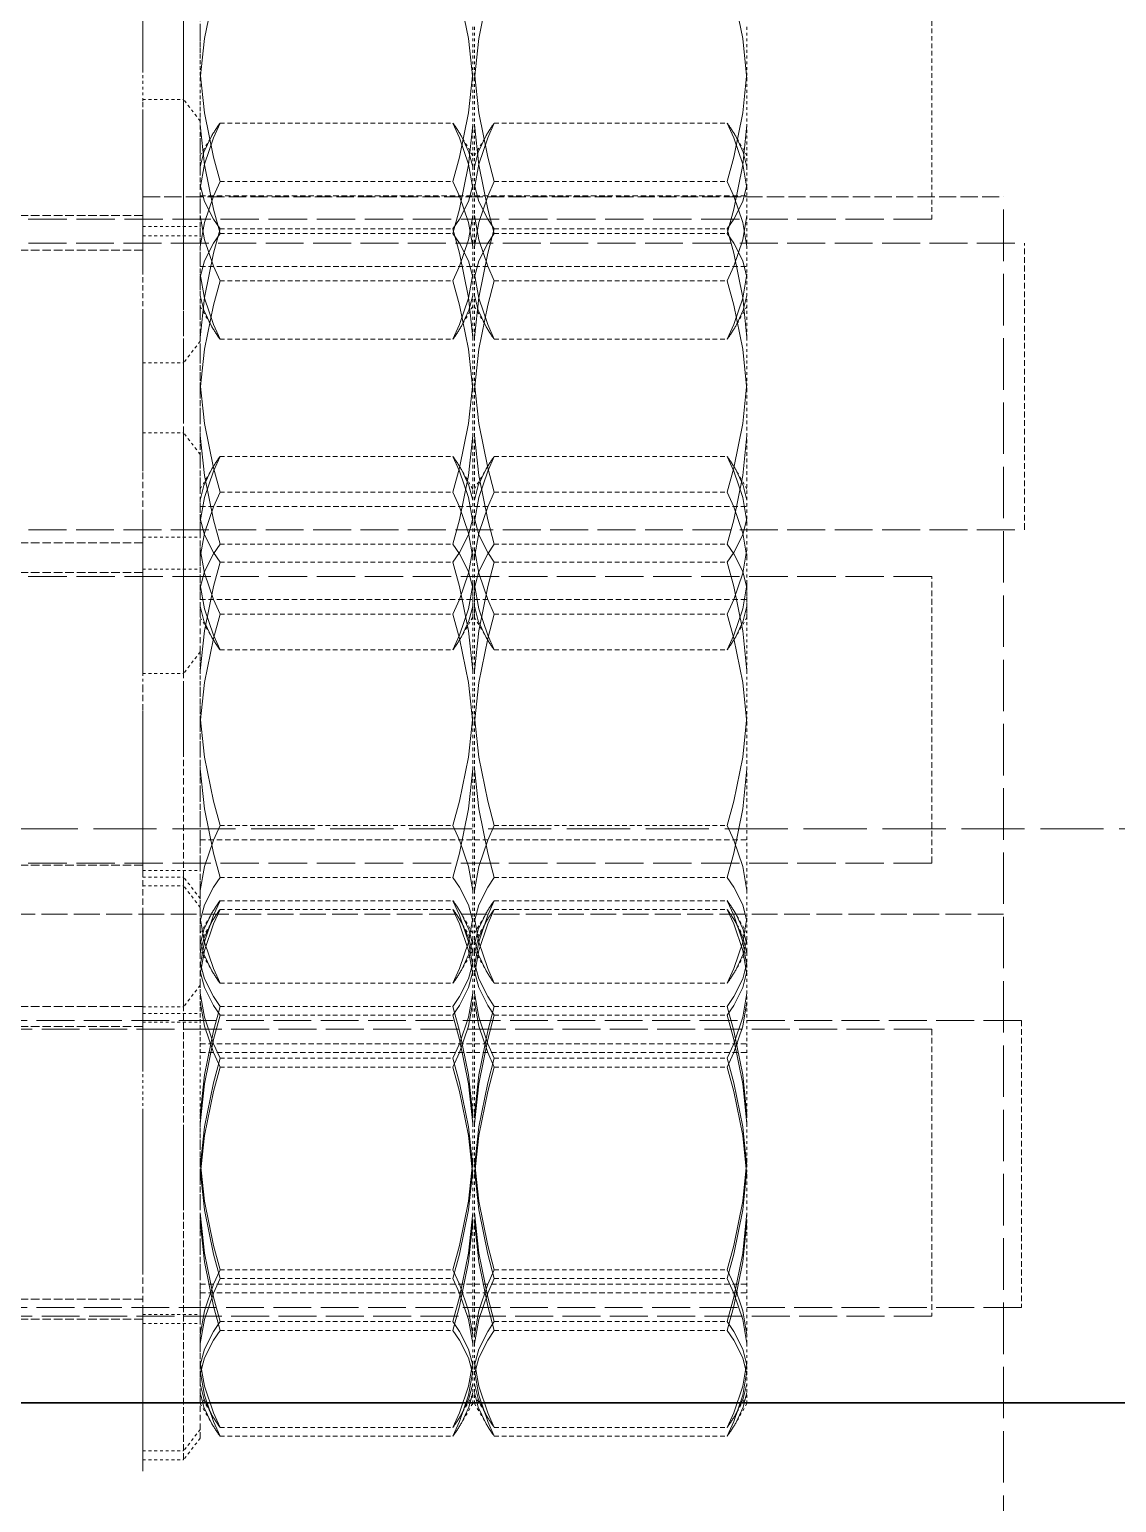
# Model space of a CAD drawing. Header units: millimetres. Extents: x 2408 to 34521, y 2746 to 25454.
# Drawn here: x 14104.4 to 14142.3, y 12332.4 to 12383.8 of the extents above; entities that cross this region are included whole.
import ezdxf

# ---------------------------------------------------------------- set-up
doc = ezdxf.new("R2010")
doc.units = ezdxf.units.MM
doc.linetypes.add('DASHED', pattern=[15, 12, -3])

# ---------------------------------------------------------------- blocks, each defined once
blk = doc.blocks.new('A$C637D7238')
at = {"color": 7, "linetype": 'DASHED', "lineweight": 13, "ltscale": 0.464721}
blk.add_line((213.301, 1132.197), (213.301, 1411.03), dxfattribs=at)
at = {"color": 7, "linetype": 'DASHED', "lineweight": 13, "ltscale": 0.030065}
for p, q in [((214.725, 1312.207), (214.725, 1330.246)), ((214.725, 1310.246), (214.725, 1328.285))]:
    blk.add_line(p, q, dxfattribs=at)
at = {"color": 7, "linetype": 'DASHED', "lineweight": 13, "ltscale": 0.01329}
blk.add_line((240.801, 1315.246), (240.801, 1323.22), dxfattribs=at)
at = {"color": 7, "linetype": 'DASHED', "lineweight": 13, "ltscale": 0.009153}
blk.add_line((215.301, 1317.12), (215.301, 1322.612), dxfattribs=at)
at = {"color": 7, "linetype": 'DASHED', "lineweight": 13, "ltscale": 0.005157}
blk.add_line((213.301, 1318.767), (213.301, 1321.862), dxfattribs=at)
at = {"color": 7, "linetype": 'DASHED', "lineweight": 13, "ltscale": 0.00266}
for p, q in [((215.301, 1321.949), (215.301, 1320.353)), ((224.801, 1321.949), (224.801, 1320.353)), ((224.858, 1321.949), (224.858, 1320.353)), ((234.358, 1321.949), (234.358, 1320.353)), ((215.301, 1311.121), (215.301, 1309.526)), ((224.801, 1311.121), (224.801, 1309.526)), ((224.858, 1311.121), (224.858, 1309.526)), ((234.358, 1311.121), (234.358, 1309.526)), ((215.301, 1283.718), (215.301, 1282.122)), ((224.801, 1283.718), (224.801, 1282.122)), ((224.858, 1283.718), (224.858, 1282.122)), ((234.358, 1283.718), (234.358, 1282.122))]:
    blk.add_line(p, q, dxfattribs=at)
at = {"color": 7, "linetype": 'DASHED', "lineweight": 13, "ltscale": 0.00282}
blk.add_line((215.301, 1318.661), (215.301, 1320.353), dxfattribs=at)
at = {"color": 7, "linetype": 'DASHED', "lineweight": 13, "ltscale": 0.004825}
for p, q in [((224.801, 1317.458), (224.801, 1320.353)), ((224.858, 1317.458), (224.858, 1320.353)), ((234.358, 1317.458), (234.358, 1320.353))]:
    blk.add_line(p, q, dxfattribs=at)
at = {"color": 7, "linetype": 'DASHED', "lineweight": 13, "ltscale": 0.014781}
blk.add_line((213.301, 1310.55), (213.301, 1319.418), dxfattribs=at)
at = {"color": 7, "linetype": 'DASHED', "lineweight": 13, "ltscale": 0.002374}
for p, q in [((213.301, 1319.418), (214.725, 1319.418)), ((213.301, 1310.246), (214.725, 1310.246)), ((213.301, 1307.801), (214.725, 1307.801)), ((213.301, 1299.418), (214.725, 1299.418)), ((213.301, 1292.32), (214.725, 1292.32)), ((213.301, 1292.015), (214.725, 1292.015)), ((213.301, 1287.801), (214.725, 1287.801)), ((213.301, 1272.32), (214.725, 1272.32)), ((213.301, 1272.015), (214.725, 1272.015))]:
    blk.add_line(p, q, dxfattribs=at)
at = {"color": 7, "linetype": 'DASHED', "lineweight": 13, "ltscale": 0.018552}
for p, q in [((214.725, 1308.287), (214.725, 1319.418)), ((213.301, 1299.418), (213.301, 1310.55)), ((214.725, 1299.418), (214.725, 1310.55)), ((214.725, 1296.669), (214.725, 1307.801)), ((213.301, 1287.801), (213.301, 1298.932)), ((214.725, 1287.801), (214.725, 1298.932)), ((214.725, 1281.189), (214.725, 1292.32)), ((214.725, 1280.884), (214.725, 1292.015)), ((213.301, 1272.015), (213.301, 1283.146)), ((214.725, 1272.32), (214.725, 1283.451)), ((214.725, 1272.015), (214.725, 1283.146))]:
    blk.add_line(p, q, dxfattribs=at)
at = {"color": 7, "linetype": 'DASHED', "lineweight": 13, "ltscale": 0.001575}
for p, q in [((215.301, 1318.669), (214.725, 1319.418)), ((215.301, 1291.265), (214.725, 1292.015))]:
    blk.add_line(p, q, dxfattribs=at)
at = {"color": 7, "linetype": 'DASHED', "lineweight": 13, "ltscale": 0.013673}
blk.add_line((215.301, 1310.465), (215.301, 1318.669), dxfattribs=at)
at = {"color": 7, "linetype": 'DASHED', "lineweight": 13, "ltscale": 0.013529}
for p, q in [((215.992, 1318.597), (224.109, 1318.597)), ((225.55, 1318.597), (233.667, 1318.597)), ((215.992, 1316.562), (224.109, 1316.562)), ((225.55, 1316.562), (233.667, 1316.562)), ((215.992, 1314.913), (224.109, 1314.913)), ((225.55, 1314.913), (233.667, 1314.913)), ((215.992, 1314.752), (224.109, 1314.752)), ((225.55, 1314.752), (233.667, 1314.752)), ((215.992, 1313.103), (224.109, 1313.103)), ((225.55, 1313.103), (233.667, 1313.103)), ((215.992, 1311.068), (224.109, 1311.068)), ((225.55, 1311.068), (233.667, 1311.068)), ((215.992, 1306.979), (224.109, 1306.979)), ((225.55, 1306.979), (233.667, 1306.979)), ((215.992, 1305.734), (224.109, 1305.734)), ((225.55, 1305.734), (233.667, 1305.734)), ((215.992, 1303.924), (224.109, 1303.924)), ((225.55, 1303.924), (233.667, 1303.924)), ((215.992, 1303.295), (224.109, 1303.295)), ((225.55, 1303.295), (233.667, 1303.295)), ((215.992, 1301.485), (224.109, 1301.485)), ((225.55, 1301.485), (233.667, 1301.485)), ((215.992, 1300.24), (224.109, 1300.24)), ((225.55, 1300.24), (233.667, 1300.24)), ((215.992, 1294.116), (224.109, 1294.116)), ((225.55, 1294.116), (233.667, 1294.116)), ((215.992, 1292.306), (224.109, 1292.306)), ((225.55, 1292.306), (233.667, 1292.306)), ((215.992, 1291.498), (224.109, 1291.498)), ((225.55, 1291.498), (233.667, 1291.498)), ((215.992, 1291.193), (224.109, 1291.193)), ((225.55, 1291.193), (233.667, 1291.193)), ((215.992, 1288.622), (224.109, 1288.622)), ((225.55, 1288.622), (233.667, 1288.622)), ((215.992, 1287.814), (224.109, 1287.814)), ((225.55, 1287.814), (233.667, 1287.814)), ((215.992, 1287.509), (224.109, 1287.509)), ((225.55, 1287.509), (233.667, 1287.509)), ((215.992, 1286.004), (224.109, 1286.004)), ((215.992, 1285.699), (224.109, 1285.699)), ((225.55, 1286.004), (233.667, 1286.004)), ((225.55, 1285.699), (233.667, 1285.699)), ((215.992, 1278.636), (224.109, 1278.636)), ((225.55, 1278.636), (233.667, 1278.636)), ((215.992, 1278.331), (224.109, 1278.331)), ((225.55, 1278.331), (233.667, 1278.331)), ((215.992, 1276.826), (224.109, 1276.826)), ((215.992, 1276.521), (224.109, 1276.521)), ((225.55, 1276.826), (233.667, 1276.826)), ((225.55, 1276.521), (233.667, 1276.521)), ((215.992, 1273.142), (224.109, 1273.142)), ((215.992, 1272.837), (224.109, 1272.837)), ((225.55, 1273.142), (233.667, 1273.142)), ((225.55, 1272.837), (233.667, 1272.837))]:
    blk.add_line(p, q, dxfattribs=at)
at = {"color": 7, "linetype": 'DASHED', "lineweight": 13, "ltscale": 0.001316}
for p, q in [((215.301, 1317.459), (215.696, 1318.143)), ((224.801, 1317.459), (224.406, 1318.143)), ((224.858, 1317.459), (225.253, 1318.143)), ((234.358, 1317.459), (233.964, 1318.143)), ((215.301, 1312.206), (215.696, 1311.522)), ((224.801, 1312.206), (224.406, 1311.522)), ((224.858, 1312.206), (225.253, 1311.522)), ((234.358, 1312.206), (233.964, 1311.522)), ((215.301, 1305.841), (215.696, 1306.525)), ((224.801, 1305.841), (224.406, 1306.525)), ((224.858, 1305.841), (225.253, 1306.525)), ((234.358, 1305.841), (233.964, 1306.525)), ((215.301, 1301.378), (215.696, 1300.694)), ((224.801, 1301.378), (224.406, 1300.694)), ((224.858, 1301.378), (225.253, 1300.694)), ((234.358, 1301.378), (233.964, 1300.694)), ((215.301, 1290.36), (215.696, 1291.044)), ((215.301, 1290.055), (215.696, 1290.739)), ((224.801, 1290.36), (224.406, 1291.044)), ((224.801, 1290.055), (224.406, 1290.739)), ((224.858, 1290.36), (225.253, 1291.044)), ((224.858, 1290.055), (225.253, 1290.739)), ((234.358, 1290.36), (233.964, 1291.044)), ((234.358, 1290.055), (233.964, 1290.739)), ((215.301, 1289.76), (215.696, 1289.076)), ((224.801, 1289.76), (224.406, 1289.076)), ((224.858, 1289.76), (225.253, 1289.076)), ((234.358, 1289.76), (233.964, 1289.076)), ((215.301, 1274.28), (215.696, 1273.596)), ((224.801, 1274.28), (224.406, 1273.596)), ((224.858, 1274.28), (225.253, 1273.596)), ((234.358, 1274.28), (233.964, 1273.596)), ((215.301, 1273.975), (215.696, 1273.291)), ((224.801, 1273.975), (224.406, 1273.291)), ((224.858, 1273.975), (225.253, 1273.291)), ((234.358, 1273.975), (233.964, 1273.291))]:
    blk.add_line(p, q, dxfattribs=at)
at = {"color": 7, "linetype": 'DASHED', "lineweight": 13, "ltscale": 0.000639725}
for p, q in [((215.301, 1317.075), (215.301, 1317.459)), ((224.801, 1317.075), (224.801, 1317.459)), ((224.858, 1317.075), (224.858, 1317.459)), ((234.358, 1317.075), (234.358, 1317.459))]:
    blk.add_line(p, q, dxfattribs=at)
at = {"color": 7, "linetype": 'DASHED', "lineweight": 13, "ltscale": 0.001067}
for p, q in [((215.301, 1317.075), (215.301, 1316.434)), ((224.801, 1317.075), (224.801, 1316.434)), ((224.858, 1317.075), (224.858, 1316.434)), ((234.358, 1317.075), (234.358, 1316.434)), ((224.801, 1289.671), (224.801, 1289.031)), ((224.858, 1289.671), (224.858, 1289.031)), ((234.358, 1289.671), (234.358, 1289.031))]:
    blk.add_line(p, q, dxfattribs=at)
at = {"color": 7, "linetype": 'DASHED', "lineweight": 13, "ltscale": 0.008855}
for p, q in [((215.301, 1311.121), (215.301, 1316.434)), ((224.801, 1311.121), (224.801, 1316.434)), ((224.858, 1311.121), (224.858, 1316.434)), ((234.358, 1311.121), (234.358, 1316.434)), ((215.301, 1283.718), (215.301, 1289.031)), ((224.801, 1283.718), (224.801, 1289.031)), ((224.858, 1283.718), (224.858, 1289.031)), ((234.358, 1283.718), (234.358, 1289.031))]:
    blk.add_line(p, q, dxfattribs=at)
at = {"color": 7, "linetype": 'DASHED', "lineweight": 13, "ltscale": 0.05}
blk.add_line((213.301, 1316.03), (243.301, 1316.03), dxfattribs=at)
at = {"color": 7, "linetype": 'DASHED', "lineweight": 13, "ltscale": 0.015833}
for p, q in [((215.301, 1316.058), (224.801, 1316.058)), ((224.858, 1316.058), (234.358, 1316.058)), ((215.301, 1313.606), (224.801, 1313.606)), ((224.858, 1313.606), (234.358, 1313.606)), ((215.301, 1305.23), (224.801, 1305.23)), ((224.858, 1305.23), (234.358, 1305.23)), ((215.301, 1301.989), (224.801, 1301.989)), ((224.858, 1301.989), (234.358, 1301.989)), ((215.301, 1293.613), (224.801, 1293.613)), ((224.858, 1293.613), (234.358, 1293.613)), ((215.301, 1286.508), (224.801, 1286.508)), ((215.301, 1286.203), (224.801, 1286.203)), ((224.858, 1286.508), (234.358, 1286.508)), ((224.858, 1286.203), (234.358, 1286.203)), ((215.301, 1278.132), (224.801, 1278.132)), ((224.858, 1278.132), (234.358, 1278.132)), ((215.301, 1277.827), (224.801, 1277.827)), ((224.858, 1277.827), (234.358, 1277.827))]:
    blk.add_line(p, q, dxfattribs=at)
at = {"color": 7, "linetype": 'DASHED', "lineweight": 13, "ltscale": 0.149374}
blk.add_line((243.301, 1226.405), (243.301, 1316.03), dxfattribs=at)
at = {"color": 7, "linetype": 'DASHED', "lineweight": 13, "ltscale": 0.025}
for p, q in [((213.301, 1315.383), (198.301, 1315.383)), ((213.301, 1314.172), (198.301, 1314.172)), ((213.301, 1303.972), (198.301, 1303.972)), ((213.301, 1302.933), (198.301, 1302.933)), ((213.301, 1292.733), (198.301, 1292.733)), ((213.301, 1287.809), (198.301, 1287.809)), ((213.301, 1287.115), (198.301, 1287.115)), ((213.301, 1277.609), (198.301, 1277.609)), ((213.301, 1276.915), (198.301, 1276.915))]:
    blk.add_line(p, q, dxfattribs=at)
at = {"color": 7, "linetype": 'DASHED', "lineweight": 13, "ltscale": 0.111667}
for p, q in [((240.801, 1315.246), (173.801, 1315.246)), ((240.801, 1302.801), (173.801, 1302.801)), ((240.801, 1292.801), (173.801, 1292.801))]:
    blk.add_line(p, q, dxfattribs=at)
at = {"color": 7, "linetype": 'DASHED', "lineweight": 13, "ltscale": 0.003333}
for p, q in [((213.301, 1314.996), (215.301, 1314.996)), ((213.301, 1314.668), (215.301, 1314.668)), ((213.301, 1304.168), (215.301, 1304.168)), ((213.301, 1303.051), (215.301, 1303.051)), ((213.301, 1292.551), (215.301, 1292.551)), ((213.301, 1287.57), (215.301, 1287.57)), ((213.301, 1287.265), (215.301, 1287.265)), ((213.301, 1277.07), (215.301, 1277.07)), ((213.301, 1276.765), (215.301, 1276.765))]:
    blk.add_line(p, q, dxfattribs=at)
at = {"color": 7, "linetype": 'DASHED', "lineweight": 13, "ltscale": 0.11017}
for p, q in [((177.923, 1314.418), (244.025, 1314.418)), ((177.923, 1304.418), (244.025, 1304.418))]:
    blk.add_line(p, q, dxfattribs=at)
at = {"color": 7, "linetype": 'DASHED', "lineweight": 13, "ltscale": 0.016613}
for p, q in [((244.025, 1304.451), (244.025, 1314.418)), ((240.801, 1292.833), (240.801, 1302.801)), ((243.922, 1287.32), (243.922, 1277.352)), ((240.801, 1287.015), (240.801, 1277.047))]:
    blk.add_line(p, q, dxfattribs=at)
at = {"color": 7, "linetype": 'DASHED', "lineweight": 13, "ltscale": 0.001576}
for p, q in [((215.301, 1310.996), (214.725, 1310.246)), ((215.301, 1307.051), (214.725, 1307.801)), ((215.301, 1300.169), (214.725, 1299.418)), ((215.301, 1291.57), (214.725, 1292.32)), ((215.301, 1288.551), (214.725, 1287.801)), ((215.301, 1273.07), (214.725, 1272.32)), ((215.301, 1272.765), (214.725, 1272.015))]:
    blk.add_line(p, q, dxfattribs=at)
at = {"color": 7, "linetype": 'DASHED', "lineweight": 13, "ltscale": 0.017161}
for p, q in [((215.301, 1300.169), (215.301, 1310.465)), ((215.301, 1272.765), (215.301, 1283.061))]:
    blk.add_line(p, q, dxfattribs=at)
at = {"color": 7, "linetype": 'DASHED', "lineweight": 13, "ltscale": 0.010101}
for p, q in [((215.301, 1303.465), (215.301, 1309.526)), ((224.801, 1303.465), (224.801, 1309.526)), ((224.858, 1303.465), (224.858, 1309.526)), ((234.358, 1303.465), (234.358, 1309.526)), ((215.301, 1291.847), (215.301, 1297.908)), ((224.801, 1291.847), (224.801, 1297.908)), ((224.858, 1291.847), (224.858, 1297.908)), ((234.358, 1291.847), (234.358, 1297.908)), ((215.301, 1276.061), (215.301, 1282.122)), ((224.801, 1276.061), (224.801, 1282.122)), ((224.858, 1276.061), (224.858, 1282.122)), ((234.358, 1276.061), (234.358, 1282.122))]:
    blk.add_line(p, q, dxfattribs=at)
at = {"color": 7, "linetype": 'DASHED', "lineweight": 13, "ltscale": 5.37872e-05}
for p, q in [((244.025, 1304.418), (244.025, 1304.451)), ((243.922, 1277.352), (243.922, 1277.32)), ((240.801, 1277.047), (240.801, 1277.015))]:
    blk.add_line(p, q, dxfattribs=at)
at = {"color": 7, "linetype": 'DASHED', "lineweight": 13, "ltscale": 0.001592}
for p, q in [((215.301, 1303.465), (215.301, 1302.51)), ((224.801, 1303.465), (224.801, 1302.51)), ((224.858, 1303.465), (224.858, 1302.51)), ((234.358, 1303.465), (234.358, 1302.51)), ((215.301, 1291.847), (215.301, 1290.892)), ((224.801, 1291.847), (224.801, 1290.892)), ((224.858, 1291.847), (224.858, 1290.892)), ((234.358, 1291.847), (234.358, 1290.892)), ((215.301, 1276.061), (215.301, 1275.106)), ((224.801, 1276.061), (224.801, 1275.106)), ((224.858, 1276.061), (224.858, 1275.106)), ((234.358, 1276.061), (234.358, 1275.106))]:
    blk.add_line(p, q, dxfattribs=at)
at = {"color": 7, "linetype": 'DASHED', "lineweight": 13, "ltscale": 0.001886}
for p, q in [((215.301, 1301.378), (215.301, 1302.51)), ((224.801, 1301.378), (224.801, 1302.51)), ((224.858, 1301.378), (224.858, 1302.51)), ((234.358, 1301.378), (234.358, 1302.51)), ((215.301, 1289.76), (215.301, 1290.892)), ((224.801, 1289.76), (224.801, 1290.892)), ((224.858, 1289.76), (224.858, 1290.892)), ((234.358, 1289.76), (234.358, 1290.892)), ((215.301, 1273.975), (215.301, 1275.106)), ((224.801, 1273.975), (224.801, 1275.106)), ((224.858, 1273.975), (224.858, 1275.106)), ((234.358, 1273.975), (234.358, 1275.106))]:
    blk.add_line(p, q, dxfattribs=at)
at = {"color": 7, "linetype": 'DASHED', "lineweight": 13, "ltscale": 0.005132}
for p, q in [((224.801, 1299.503), (224.801, 1302.583)), ((224.858, 1299.503), (224.858, 1302.583)), ((234.358, 1299.503), (234.358, 1302.583))]:
    blk.add_line(p, q, dxfattribs=at)
at = {"color": 7, "linetype": 'DASHED', "lineweight": 13, "ltscale": 0.002203}
blk.add_line((215.301, 1298.847), (215.301, 1300.169), dxfattribs=at)
at = {"color": 7, "linetype": 'DASHED', "lineweight": 13, "ltscale": 0.001109}
blk.add_line((215.301, 1299.503), (215.301, 1300.169), dxfattribs=at)
at = {"color": 7, "linetype": 'DASHED', "lineweight": 13, "ltscale": 0.000811005}
blk.add_line((213.301, 1298.932), (213.301, 1299.418), dxfattribs=at)
at = {"color": 7, "linetype": 'DASHED', "lineweight": 13, "ltscale": 0.002659}
for p, q in [((215.301, 1299.503), (215.301, 1297.908)), ((224.801, 1299.503), (224.801, 1297.908)), ((224.858, 1299.503), (224.858, 1297.908)), ((234.358, 1299.503), (234.358, 1297.908))]:
    blk.add_line(p, q, dxfattribs=at)
at = {"color": 7, "linetype": 'DASHED', "lineweight": 13, "ltscale": 0.01716}
blk.add_line((215.301, 1288.551), (215.301, 1298.847), dxfattribs=at)
at = {"color": 7, "linetype": 'DASHED', "lineweight": 13, "ltscale": 0.183333}
blk.add_line((178.583, 1294), (288.583, 1294), dxfattribs=at)
at = {"color": 7, "linetype": 'DASHED', "lineweight": 13, "ltscale": 5.34058e-05}
blk.add_line((240.801, 1292.801), (240.801, 1292.833), dxfattribs=at)
at = {"color": 7, "linetype": 'DASHED', "lineweight": 13, "ltscale": 0.075}
blk.add_line((243.301, 1291.03), (198.301, 1291.03), dxfattribs=at)
at = {"color": 7, "linetype": 'DASHED', "lineweight": 13, "ltscale": 0.000148392}
for p, q in [((224.801, 1289.671), (224.801, 1289.76)), ((224.858, 1289.671), (224.858, 1289.76)), ((234.358, 1289.671), (234.358, 1289.76))]:
    blk.add_line(p, q, dxfattribs=at)
at = {"color": 7, "linetype": 'DASHED', "lineweight": 13, "ltscale": 0.009148}
blk.add_line((215.301, 1283.061), (215.301, 1288.55), dxfattribs=at)
at = {"color": 7, "linetype": 'DASHED', "lineweight": 13, "ltscale": 0.007759}
blk.add_line((213.301, 1283.146), (213.301, 1287.802), dxfattribs=at)
at = {"color": 7, "linetype": 'DASHED', "lineweight": 13, "ltscale": 0.11}
for p, q in [((243.922, 1287.32), (177.923, 1287.32)), ((240.801, 1287.015), (174.801, 1287.015)), ((240.801, 1277.015), (174.801, 1277.015)), ((243.922, 1277.32), (177.923, 1277.32))]:
    blk.add_line(p, q, dxfattribs=at)
at = {"color": 7, "lineweight": 35}
blk.add_line((52.999, 1274), (836.999, 1274), dxfattribs=at)
at = {"color": 7, "linetype": 'DASHED', "lineweight": 13}
for points in [[(215.301, 1320.139), (215.451, 1321.542), (215.763, 1323.082), (215.992, 1323.93)], [(224.801, 1320.139), (224.65, 1321.542), (224.338, 1323.082), (224.109, 1323.93)], [(224.858, 1320.139), (225.009, 1321.542), (225.321, 1323.082), (225.55, 1323.93)], [(234.358, 1320.139), (234.208, 1321.542), (233.896, 1323.082), (233.667, 1323.93)], [(215.301, 1320.353), (215.451, 1318.951), (215.763, 1317.411), (215.992, 1316.562)], [(224.801, 1320.353), (224.65, 1318.951), (224.338, 1317.411), (224.109, 1316.562)], [(224.858, 1320.353), (225.009, 1318.951), (225.321, 1317.411), (225.55, 1316.562)], [(234.358, 1320.353), (234.208, 1318.951), (233.896, 1317.411), (233.667, 1316.562)], [(215.301, 1316.327), (215.451, 1317.167), (215.763, 1318.089), (215.992, 1318.597)], [(215.301, 1318.543), (215.451, 1317.141), (215.763, 1315.601), (215.992, 1314.752)], [(224.801, 1316.327), (224.65, 1317.167), (224.338, 1318.089), (224.109, 1318.597)], [(224.801, 1318.543), (224.65, 1317.141), (224.338, 1315.601), (224.109, 1314.752)], [(224.858, 1316.327), (225.009, 1317.167), (225.321, 1318.089), (225.55, 1318.597)], [(224.858, 1318.543), (225.009, 1317.141), (225.321, 1315.601), (225.55, 1314.752)], [(234.358, 1316.327), (234.208, 1317.167), (233.896, 1318.089), (233.667, 1318.597)], [(234.358, 1318.543), (234.208, 1317.141), (233.896, 1315.601), (233.667, 1314.752)], [(215.301, 1317.075), (215.432, 1317.587), (215.696, 1318.143)], [(224.801, 1317.075), (224.669, 1317.587), (224.406, 1318.143)], [(224.858, 1317.075), (224.99, 1317.587), (225.253, 1318.143)], [(234.358, 1317.075), (234.227, 1317.587), (233.964, 1318.143)], [(215.301, 1314.293), (215.451, 1315.132), (215.763, 1316.054), (215.992, 1316.562)], [(215.301, 1316.434), (215.451, 1315.871), (215.763, 1315.253), (215.992, 1314.913)], [(224.801, 1314.293), (224.65, 1315.132), (224.338, 1316.054), (224.109, 1316.562)], [(224.801, 1316.434), (224.65, 1315.871), (224.338, 1315.253), (224.109, 1314.913)], [(224.858, 1314.293), (225.009, 1315.132), (225.321, 1316.054), (225.55, 1316.562)], [(224.858, 1316.434), (225.009, 1315.871), (225.321, 1315.253), (225.55, 1314.913)], [(234.358, 1314.293), (234.208, 1315.132), (233.896, 1316.054), (233.667, 1316.562)], [(234.358, 1316.434), (234.208, 1315.871), (233.896, 1315.253), (233.667, 1314.913)], [(215.301, 1315.372), (215.451, 1314.533), (215.763, 1313.611), (215.992, 1313.103)], [(224.801, 1315.372), (224.65, 1314.533), (224.338, 1313.611), (224.109, 1313.103)], [(224.858, 1315.372), (225.009, 1314.533), (225.321, 1313.611), (225.55, 1313.103)], [(234.358, 1315.372), (234.208, 1314.533), (233.896, 1313.611), (233.667, 1313.103)], [(215.301, 1311.121), (215.451, 1312.524), (215.763, 1314.064), (215.992, 1314.913)], [(224.801, 1311.121), (224.65, 1312.524), (224.338, 1314.064), (224.109, 1314.913)], [(224.858, 1311.121), (225.009, 1312.524), (225.321, 1314.064), (225.55, 1314.913)], [(234.358, 1311.121), (234.208, 1312.524), (233.896, 1314.064), (233.667, 1314.913)], [(215.301, 1313.23), (215.451, 1313.793), (215.763, 1314.411), (215.992, 1314.752)], [(224.801, 1313.23), (224.65, 1313.793), (224.338, 1314.411), (224.109, 1314.752)], [(224.858, 1313.23), (225.009, 1313.793), (225.321, 1314.411), (225.55, 1314.752)], [(234.358, 1313.23), (234.208, 1313.793), (233.896, 1314.411), (233.667, 1314.752)], [(215.301, 1313.337), (215.451, 1312.498), (215.763, 1311.576), (215.992, 1311.068)], [(224.801, 1313.337), (224.65, 1312.498), (224.338, 1311.576), (224.109, 1311.068)], [(224.858, 1313.337), (225.009, 1312.498), (225.321, 1311.576), (225.55, 1311.068)], [(234.358, 1313.337), (234.208, 1312.498), (233.896, 1311.576), (233.667, 1311.068)], [(215.301, 1309.311), (215.451, 1310.714), (215.763, 1312.254), (215.992, 1313.103)], [(224.801, 1309.311), (224.65, 1310.714), (224.338, 1312.254), (224.109, 1313.103)], [(224.858, 1309.311), (225.009, 1310.714), (225.321, 1312.254), (225.55, 1313.103)], [(234.358, 1309.311), (234.208, 1310.714), (233.896, 1312.254), (233.667, 1313.103)], [(215.301, 1312.59), (215.432, 1312.077), (215.696, 1311.522)], [(224.801, 1312.59), (224.669, 1312.077), (224.406, 1311.522)], [(224.858, 1312.59), (224.99, 1312.077), (225.253, 1311.522)], [(234.358, 1312.59), (234.227, 1312.077), (233.964, 1311.522)], [(215.301, 1309.526), (215.451, 1308.123), (215.763, 1306.583), (215.992, 1305.734)], [(224.801, 1309.526), (224.65, 1308.123), (224.338, 1306.583), (224.109, 1305.734)], [(224.858, 1309.526), (225.009, 1308.123), (225.321, 1306.583), (225.55, 1305.734)], [(234.358, 1309.526), (234.208, 1308.123), (233.896, 1306.583), (233.667, 1305.734)], [(215.301, 1307.716), (215.451, 1306.313), (215.763, 1304.773), (215.992, 1303.924)], [(224.801, 1307.716), (224.65, 1306.313), (224.338, 1304.773), (224.109, 1303.924)], [(224.858, 1307.716), (225.009, 1306.313), (225.321, 1304.773), (225.55, 1303.924)], [(234.358, 1307.716), (234.208, 1306.313), (233.896, 1304.773), (233.667, 1303.924)], [(215.301, 1304.71), (215.451, 1305.549), (215.763, 1306.471), (215.992, 1306.979)], [(224.801, 1304.71), (224.65, 1305.549), (224.338, 1306.471), (224.109, 1306.979)], [(224.858, 1304.71), (225.009, 1305.549), (225.321, 1306.471), (225.55, 1306.979)], [(234.358, 1304.71), (234.208, 1305.549), (233.896, 1306.471), (233.667, 1306.979)], [(215.301, 1305.457), (215.432, 1305.97), (215.696, 1306.525)], [(224.801, 1305.457), (224.669, 1305.97), (224.406, 1306.525)], [(224.858, 1305.457), (224.99, 1305.97), (225.253, 1306.525)], [(234.358, 1305.457), (234.227, 1305.97), (233.964, 1306.525)], [(215.301, 1303.465), (215.451, 1304.304), (215.763, 1305.226), (215.992, 1305.734)], [(224.801, 1303.465), (224.65, 1304.304), (224.338, 1305.226), (224.109, 1305.734)], [(224.858, 1303.465), (225.009, 1304.304), (225.321, 1305.226), (225.55, 1305.734)], [(234.358, 1303.465), (234.208, 1304.304), (233.896, 1305.226), (233.667, 1305.734)], [(215.301, 1304.817), (215.451, 1304.254), (215.763, 1303.635), (215.992, 1303.295)], [(224.801, 1304.817), (224.65, 1304.254), (224.338, 1303.635), (224.109, 1303.295)], [(224.858, 1304.817), (225.009, 1304.254), (225.321, 1303.635), (225.55, 1303.295)], [(234.358, 1304.817), (234.208, 1304.254), (233.896, 1303.635), (233.667, 1303.295)], [(215.301, 1302.402), (215.451, 1302.965), (215.763, 1303.584), (215.992, 1303.924)], [(215.301, 1303.754), (215.451, 1302.915), (215.763, 1301.993), (215.992, 1301.485)], [(224.801, 1302.402), (224.65, 1302.965), (224.338, 1303.584), (224.109, 1303.924)], [(224.801, 1303.754), (224.65, 1302.915), (224.338, 1301.993), (224.109, 1301.485)], [(224.858, 1302.402), (225.009, 1302.965), (225.321, 1303.584), (225.55, 1303.924)], [(224.858, 1303.754), (225.009, 1302.915), (225.321, 1301.993), (225.55, 1301.485)], [(234.358, 1302.402), (234.208, 1302.965), (233.896, 1303.584), (233.667, 1303.924)], [(234.358, 1303.754), (234.208, 1302.915), (233.896, 1301.993), (233.667, 1301.485)], [(215.301, 1299.503), (215.451, 1300.906), (215.763, 1302.446), (215.992, 1303.295)], [(224.801, 1299.503), (224.65, 1300.906), (224.338, 1302.446), (224.109, 1303.295)], [(224.858, 1299.503), (225.009, 1300.906), (225.321, 1302.446), (225.55, 1303.295)], [(234.358, 1299.503), (234.208, 1300.906), (233.896, 1302.446), (233.667, 1303.295)], [(215.301, 1302.51), (215.451, 1301.67), (215.763, 1300.748), (215.992, 1300.24)], [(224.801, 1302.51), (224.65, 1301.67), (224.338, 1300.748), (224.109, 1300.24)], [(224.858, 1302.51), (225.009, 1301.67), (225.321, 1300.748), (225.55, 1300.24)], [(234.358, 1302.51), (234.208, 1301.67), (233.896, 1300.748), (233.667, 1300.24)], [(215.301, 1301.762), (215.432, 1301.25), (215.696, 1300.694)], [(215.301, 1297.693), (215.451, 1299.096), (215.763, 1300.636), (215.992, 1301.485)], [(224.801, 1297.693), (224.65, 1299.096), (224.338, 1300.636), (224.109, 1301.485)], [(224.801, 1301.762), (224.669, 1301.25), (224.406, 1300.694)], [(224.858, 1301.762), (224.99, 1301.25), (225.253, 1300.694)], [(224.858, 1297.693), (225.009, 1299.096), (225.321, 1300.636), (225.55, 1301.485)], [(234.358, 1297.693), (234.208, 1299.096), (233.896, 1300.636), (233.667, 1301.485)], [(234.358, 1301.762), (234.227, 1301.25), (233.964, 1300.694)], [(215.301, 1297.908), (215.451, 1296.505), (215.763, 1294.965), (215.992, 1294.116)], [(224.801, 1297.908), (224.65, 1296.505), (224.338, 1294.965), (224.109, 1294.116)], [(224.858, 1297.908), (225.009, 1296.505), (225.321, 1294.965), (225.55, 1294.116)], [(234.358, 1297.908), (234.208, 1296.505), (233.896, 1294.965), (233.667, 1294.116)], [(215.301, 1296.098), (215.451, 1294.695), (215.763, 1293.155), (215.992, 1292.306)], [(224.801, 1296.098), (224.65, 1294.695), (224.338, 1293.155), (224.109, 1292.306)], [(224.858, 1296.098), (225.009, 1294.695), (225.321, 1293.155), (225.55, 1292.306)], [(234.358, 1296.098), (234.208, 1294.695), (233.896, 1293.155), (233.667, 1292.306)], [(215.301, 1291.847), (215.451, 1292.687), (215.763, 1293.609), (215.992, 1294.116)], [(224.801, 1291.847), (224.65, 1292.687), (224.338, 1293.609), (224.109, 1294.116)], [(224.858, 1291.847), (225.009, 1292.687), (225.321, 1293.609), (225.55, 1294.116)], [(234.358, 1291.847), (234.208, 1292.687), (233.896, 1293.609), (233.667, 1294.116)], [(215.301, 1290.785), (215.451, 1291.348), (215.763, 1291.966), (215.992, 1292.306)], [(224.801, 1290.785), (224.65, 1291.348), (224.338, 1291.966), (224.109, 1292.306)], [(224.858, 1290.785), (225.009, 1291.348), (225.321, 1291.966), (225.55, 1292.306)], [(234.358, 1290.785), (234.208, 1291.348), (233.896, 1291.966), (233.667, 1292.306)], [(215.301, 1289.229), (215.451, 1290.068), (215.763, 1290.99), (215.992, 1291.498)], [(224.801, 1289.229), (224.65, 1290.068), (224.338, 1290.99), (224.109, 1291.498)], [(224.858, 1289.229), (225.009, 1290.068), (225.321, 1290.99), (225.55, 1291.498)], [(234.358, 1289.229), (234.208, 1290.068), (233.896, 1290.99), (233.667, 1291.498)], [(215.301, 1288.924), (215.451, 1289.763), (215.763, 1290.685), (215.992, 1291.193)], [(215.301, 1289.976), (215.432, 1290.489), (215.696, 1291.044)], [(215.301, 1290.892), (215.451, 1290.052), (215.763, 1289.13), (215.992, 1288.622)], [(215.301, 1289.671), (215.432, 1290.184), (215.696, 1290.739)], [(224.801, 1288.924), (224.65, 1289.763), (224.338, 1290.685), (224.109, 1291.193)], [(224.801, 1290.892), (224.65, 1290.052), (224.338, 1289.13), (224.109, 1288.622)], [(224.801, 1289.976), (224.669, 1290.489), (224.406, 1291.044)], [(224.801, 1289.671), (224.669, 1290.184), (224.406, 1290.739)], [(224.858, 1288.924), (225.009, 1289.763), (225.321, 1290.685), (225.55, 1291.193)], [(224.858, 1289.976), (224.99, 1290.489), (225.253, 1291.044)], [(224.858, 1290.892), (225.009, 1290.052), (225.321, 1289.13), (225.55, 1288.622)], [(224.858, 1289.671), (224.99, 1290.184), (225.253, 1290.739)], [(234.358, 1288.924), (234.208, 1289.763), (233.896, 1290.685), (233.667, 1291.193)], [(234.358, 1290.892), (234.208, 1290.052), (233.896, 1289.13), (233.667, 1288.622)], [(234.358, 1289.976), (234.227, 1290.489), (233.964, 1291.044)], [(234.358, 1289.671), (234.227, 1290.184), (233.964, 1290.739)], [(215.301, 1290.144), (215.432, 1289.632), (215.696, 1289.076)], [(224.801, 1290.144), (224.669, 1289.632), (224.406, 1289.076)], [(224.858, 1290.144), (224.99, 1289.632), (225.253, 1289.076)], [(234.358, 1290.144), (234.227, 1289.632), (233.964, 1289.076)], [(215.301, 1289.336), (215.451, 1288.773), (215.763, 1288.155), (215.992, 1287.814)], [(224.801, 1289.336), (224.65, 1288.773), (224.338, 1288.155), (224.109, 1287.814)], [(224.858, 1289.336), (225.009, 1288.773), (225.321, 1288.155), (225.55, 1287.814)], [(234.358, 1289.336), (234.208, 1288.773), (233.896, 1288.155), (233.667, 1287.814)], [(215.301, 1289.031), (215.451, 1288.468), (215.763, 1287.85), (215.992, 1287.509)], [(224.801, 1289.031), (224.65, 1288.468), (224.338, 1287.85), (224.109, 1287.509)], [(224.858, 1289.031), (225.009, 1288.468), (225.321, 1287.85), (225.55, 1287.509)], [(234.358, 1289.031), (234.208, 1288.468), (233.896, 1287.85), (233.667, 1287.509)], [(215.301, 1288.274), (215.451, 1287.434), (215.763, 1286.512), (215.992, 1286.004)], [(224.801, 1288.274), (224.65, 1287.434), (224.338, 1286.512), (224.109, 1286.004)], [(224.858, 1288.274), (225.009, 1287.434), (225.321, 1286.512), (225.55, 1286.004)], [(234.358, 1288.274), (234.208, 1287.434), (233.896, 1286.512), (233.667, 1286.004)], [(215.301, 1287.968), (215.451, 1287.129), (215.763, 1286.207), (215.992, 1285.699)], [(215.301, 1284.023), (215.451, 1285.425), (215.763, 1286.965), (215.992, 1287.814)], [(224.801, 1287.968), (224.65, 1287.129), (224.338, 1286.207), (224.109, 1285.699)], [(224.801, 1284.023), (224.65, 1285.425), (224.338, 1286.965), (224.109, 1287.814)], [(224.858, 1287.968), (225.009, 1287.129), (225.321, 1286.207), (225.55, 1285.699)], [(224.858, 1284.023), (225.009, 1285.425), (225.321, 1286.965), (225.55, 1287.814)], [(234.358, 1287.968), (234.208, 1287.129), (233.896, 1286.207), (233.667, 1285.699)], [(234.358, 1284.023), (234.208, 1285.425), (233.896, 1286.965), (233.667, 1287.814)], [(215.301, 1283.718), (215.451, 1285.12), (215.763, 1286.66), (215.992, 1287.509)], [(224.801, 1283.718), (224.65, 1285.12), (224.338, 1286.66), (224.109, 1287.509)], [(224.858, 1283.718), (225.009, 1285.12), (225.321, 1286.66), (225.55, 1287.509)], [(234.358, 1283.718), (234.208, 1285.12), (233.896, 1286.66), (233.667, 1287.509)], [(215.301, 1282.213), (215.451, 1283.615), (215.763, 1285.155), (215.992, 1286.004)], [(215.301, 1281.908), (215.451, 1283.31), (215.763, 1284.85), (215.992, 1285.699)], [(224.801, 1282.213), (224.65, 1283.615), (224.338, 1285.155), (224.109, 1286.004)], [(224.801, 1281.908), (224.65, 1283.31), (224.338, 1284.85), (224.109, 1285.699)], [(224.858, 1282.213), (225.009, 1283.615), (225.321, 1285.155), (225.55, 1286.004)], [(224.858, 1281.908), (225.009, 1283.31), (225.321, 1284.85), (225.55, 1285.699)], [(234.358, 1282.213), (234.208, 1283.615), (233.896, 1285.155), (233.667, 1286.004)], [(234.358, 1281.908), (234.208, 1283.31), (233.896, 1284.85), (233.667, 1285.699)], [(215.301, 1282.427), (215.451, 1281.025), (215.763, 1279.485), (215.992, 1278.636)], [(215.301, 1282.122), (215.451, 1280.72), (215.763, 1279.18), (215.992, 1278.331)], [(224.801, 1282.427), (224.65, 1281.025), (224.338, 1279.485), (224.109, 1278.636)], [(224.801, 1282.122), (224.65, 1280.72), (224.338, 1279.18), (224.109, 1278.331)], [(224.858, 1282.427), (225.009, 1281.025), (225.321, 1279.485), (225.55, 1278.636)], [(224.858, 1282.122), (225.009, 1280.72), (225.321, 1279.18), (225.55, 1278.331)], [(234.358, 1282.427), (234.208, 1281.025), (233.896, 1279.485), (233.667, 1278.636)], [(234.358, 1282.122), (234.208, 1280.72), (233.896, 1279.18), (233.667, 1278.331)], [(215.301, 1280.617), (215.451, 1279.215), (215.763, 1277.674), (215.992, 1276.826)], [(224.801, 1280.617), (224.65, 1279.215), (224.338, 1277.674), (224.109, 1276.826)], [(224.858, 1280.617), (225.009, 1279.215), (225.321, 1277.674), (225.55, 1276.826)], [(234.358, 1280.617), (234.208, 1279.215), (233.896, 1277.674), (233.667, 1276.826)], [(215.301, 1280.312), (215.451, 1278.91), (215.763, 1277.369), (215.992, 1276.521)], [(224.801, 1280.312), (224.65, 1278.91), (224.338, 1277.369), (224.109, 1276.521)], [(224.858, 1280.312), (225.009, 1278.91), (225.321, 1277.369), (225.55, 1276.521)], [(234.358, 1280.312), (234.208, 1278.91), (233.896, 1277.369), (233.667, 1276.521)], [(215.301, 1276.366), (215.451, 1277.206), (215.763, 1278.128), (215.992, 1278.636)], [(224.801, 1276.366), (224.65, 1277.206), (224.338, 1278.128), (224.109, 1278.636)], [(224.858, 1276.366), (225.009, 1277.206), (225.321, 1278.128), (225.55, 1278.636)], [(234.358, 1276.366), (234.208, 1277.206), (233.896, 1278.128), (233.667, 1278.636)], [(215.301, 1276.061), (215.451, 1276.901), (215.763, 1277.823), (215.992, 1278.331)], [(224.801, 1276.061), (224.65, 1276.901), (224.338, 1277.823), (224.109, 1278.331)], [(224.858, 1276.061), (225.009, 1276.901), (225.321, 1277.823), (225.55, 1278.331)], [(234.358, 1276.061), (234.208, 1276.901), (233.896, 1277.823), (233.667, 1278.331)], [(215.301, 1275.304), (215.451, 1275.867), (215.763, 1276.485), (215.992, 1276.826)], [(215.301, 1274.999), (215.451, 1275.562), (215.763, 1276.18), (215.992, 1276.521)], [(224.801, 1275.304), (224.65, 1275.867), (224.338, 1276.485), (224.109, 1276.826)], [(224.801, 1274.999), (224.65, 1275.562), (224.338, 1276.18), (224.109, 1276.521)], [(224.858, 1275.304), (225.009, 1275.867), (225.321, 1276.485), (225.55, 1276.826)], [(224.858, 1274.999), (225.009, 1275.562), (225.321, 1276.18), (225.55, 1276.521)], [(234.358, 1275.304), (234.208, 1275.867), (233.896, 1276.485), (233.667, 1276.826)], [(234.358, 1274.999), (234.208, 1275.562), (233.896, 1276.18), (233.667, 1276.521)], [(215.301, 1275.411), (215.451, 1274.572), (215.763, 1273.65), (215.992, 1273.142)], [(224.801, 1275.411), (224.65, 1274.572), (224.338, 1273.65), (224.109, 1273.142)], [(224.858, 1275.411), (225.009, 1274.572), (225.321, 1273.65), (225.55, 1273.142)], [(234.358, 1275.411), (234.208, 1274.572), (233.896, 1273.65), (233.667, 1273.142)], [(215.301, 1275.106), (215.451, 1274.267), (215.763, 1273.345), (215.992, 1272.837)], [(224.801, 1275.106), (224.65, 1274.267), (224.338, 1273.345), (224.109, 1272.837)], [(224.858, 1275.106), (225.009, 1274.267), (225.321, 1273.345), (225.55, 1272.837)], [(234.358, 1275.106), (234.208, 1274.267), (233.896, 1273.345), (233.667, 1272.837)], [(215.301, 1274.664), (215.432, 1274.151), (215.696, 1273.596)], [(215.301, 1274.358), (215.432, 1273.846), (215.696, 1273.291)], [(224.801, 1274.664), (224.669, 1274.151), (224.406, 1273.596)], [(224.801, 1274.358), (224.669, 1273.846), (224.406, 1273.291)], [(224.858, 1274.664), (224.99, 1274.151), (225.253, 1273.596)], [(224.858, 1274.358), (224.99, 1273.846), (225.253, 1273.291)], [(234.358, 1274.664), (234.227, 1274.151), (233.964, 1273.596)], [(234.358, 1274.358), (234.227, 1273.846), (233.964, 1273.291)]]:
    blk.add_lwpolyline(points, dxfattribs=at)
for centre, start, end in [((220.263, 1315.483), 143.9045, 149.7877), ((219.839, 1315.483), 30.2123, 36.0955), ((229.82, 1315.483), 143.9045, 149.7877), ((229.397, 1315.483), 30.2123, 36.0955), ((220.263, 1314.181), 210.2123, 216.0955), ((219.839, 1314.181), 323.9045, 329.7877), ((229.82, 1314.181), 210.2123, 216.0955), ((229.397, 1314.181), 323.9045, 329.7877), ((220.263, 1303.865), 143.9045, 149.7877), ((219.839, 1303.865), 30.2123, 36.0955), ((229.82, 1303.865), 143.9045, 149.7877), ((229.397, 1303.865), 30.2123, 36.0955), ((220.263, 1303.354), 210.2123, 216.0955), ((219.839, 1303.354), 323.9045, 329.7877), ((229.82, 1303.354), 210.2123, 216.0955), ((229.397, 1303.354), 323.9045, 329.7877), ((220.263, 1288.385), 143.9045, 149.7877), ((219.839, 1288.385), 30.2123, 36.0955), ((229.82, 1288.385), 143.9045, 149.7877), ((229.397, 1288.385), 30.2123, 36.0955), ((220.263, 1288.08), 143.9045, 149.7877), ((219.839, 1288.08), 30.2123, 36.0955), ((229.82, 1288.08), 143.9045, 149.7877), ((229.397, 1288.08), 30.2123, 36.0955), ((220.263, 1291.736), 210.2123, 216.0955), ((219.839, 1291.736), 323.9045, 329.7877), ((229.82, 1291.736), 210.2123, 216.0955), ((229.397, 1291.736), 323.9045, 329.7877), ((220.263, 1276.255), 210.2123, 216.0955), ((220.263, 1275.95), 210.2123, 216.0955), ((219.839, 1276.255), 323.9045, 329.7877), ((219.839, 1275.95), 323.9045, 329.7877), ((229.82, 1276.255), 210.2123, 216.0955), ((229.82, 1275.95), 210.2123, 216.0955), ((229.397, 1276.255), 323.9045, 329.7877), ((229.397, 1275.95), 323.9045, 329.7877)]:
    blk.add_arc(centre, 5.285, start, end, dxfattribs=at)
blk = doc.blocks.new('1')
at = {"color": 7}
blk.add_blockref('A$C637D7238', (13895.026, 11061.922), dxfattribs=at)

msp = doc.modelspace()

# ---------------------------------------------------------------- block references
msp.add_blockref('1', (0, 0))

doc.saveas('drawing.dxf')
